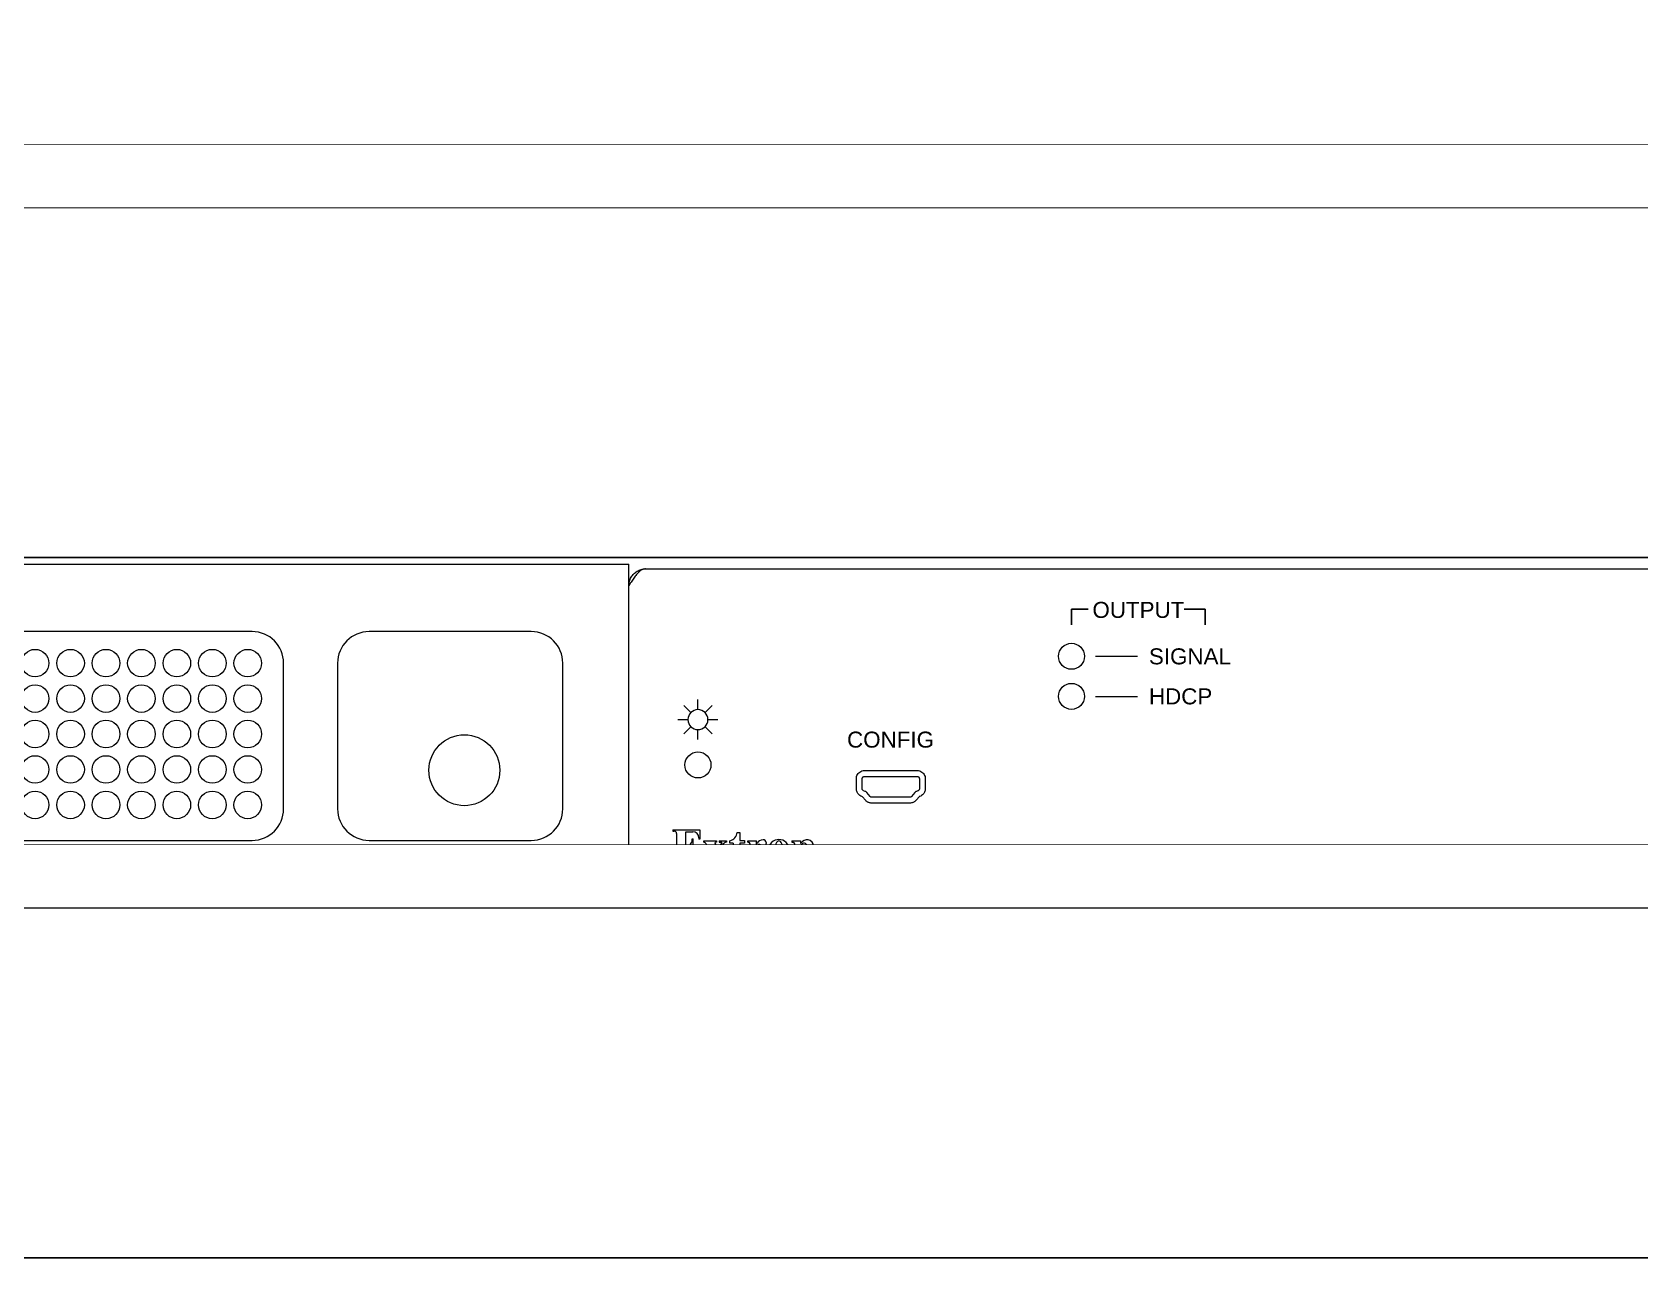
# Model space of a CAD drawing. Header units: millimetres. Extents: x -71336 to -33468, y -26189 to 22712.
# Drawn here: x -34373.5 to -34169.4, y -23058.5 to -22902.9 of the extents above; entities that cross this region are included whole.
import ezdxf
from ezdxf.enums import TextEntityAlignment as Align

# ---------------------------------------------------------------- set-up
doc = ezdxf.new("R2010")
doc.units = ezdxf.units.MM
doc.set_wipeout_variables(frame=1)
doc.layers.add('SC - Equipment', color=7, linetype='Continuous', lineweight=13)
doc.layers.add('SC - Rack Layout - U-guides and centreline', color=5, linetype='Continuous', lineweight=13, plot=False)
doc.styles.add('CAD_SALES', font='arial.ttf')

# ---------------------------------------------------------------- blocks, each defined once
blk = doc.blocks.new('*U256')
at = {"layer": 'SC - Rack Layout - U-guides and centreline', "ltscale": 5}
blk.add_lwpolyline([(-300, 0), (300, 0)], dxfattribs=at)
blk = doc.blocks.new('*U257')
at = {"layer": 'SC - Rack Layout - U-guides and centreline', "color": 0, "linetype": 'ByBlock', "lineweight": -2, "transparency": 16777216}
for p in [(0, 577.85), (0, 533.4), (0, 488.95), (0, 444.5)]:
    blk.add_blockref('*U256', p, dxfattribs=at)
blk = doc.blocks.new('1U BLANK PANEL - RACK LAYOUT')
blk.add_wipeout([(-241.3, 44.45), (241.3, 44.45), (241.3, 0), (-241.3, 0)])
at = {"layer": 'SC - Equipment'}
for p, q in [((-241.3, 44.45), (241.3, 44.45)), ((241.3, 0), (-241.3, 0))]:
    blk.add_line(p, q, dxfattribs=at)
blk = doc.blocks.new('*U281')
blk.add_blockref('1U BLANK PANEL - RACK LAYOUT', (0, -44.45))
blk = doc.blocks.new('2U SHELF - RACK LAYOUT')
at = {"lineweight": 0}
blk.add_wipeout([(-241.3, 88.9), (241.3, 88.9), (241.3, 0), (-241.3, 0)], dxfattribs=at)
at = {"layer": 'SC - Equipment', "flags": 128}
for points in [[(221.58, 7.95), (-221.52, 7.95)], [(222.42, 0), (-222.36, 0)]]:
    blk.add_lwpolyline(points, dxfattribs=at)
blk = doc.blocks.new('2u shelf')
at = {"ltscale": 5}
blk.add_blockref('2U SHELF - RACK LAYOUT', (0, 0), dxfattribs=at)
blk.add_wipeout([(-222.36, 0), (-222.36, 2.42), (-222.24, 2.44), (-222.11, 2.46), (-222.03, 2.49), (-221.97, 2.51), (-221.92, 2.53), (-221.87, 2.55), (-221.81, 2.59), (-221.73, 2.64), (-221.69, 2.67), (-221.66, 2.71), (-221.63, 2.74), (-221.61, 2.77), (-221.57, 2.85), (-221.55, 2.92), (-221.54, 2.98), (-221.53, 3.04), (-221.52, 3.1), (-221.52, 3.17), (-221.52, 3.26), (-221.52, 3.91), (-221.52, 7.95), (221.58, 7.95), (221.58, 3.16), (221.59, 3.09), (221.59, 3.04), (221.6, 2.99), (221.62, 2.92), (221.63, 2.87), (221.65, 2.82), (221.66, 2.78), (221.69, 2.74), (221.73, 2.7), (221.79, 2.64), (221.86, 2.6), (221.96, 2.54), (222.07, 2.5), (222.15, 2.47), (222.26, 2.45), (222.35, 2.43), (222.39, 2.43), (222.42, 2.42), (222.42, 0)])
blk = doc.blocks.new('QSC NV 32- H SIDE')
at = {"layer": 'SC - Equipment'}
for p, q in [((-110, 43.6), (110, 43.6)), ((110, 0), (110, 43.6)), ((62.15, 35.05), (-64.4, 35.05)), ((97.6, 35.05), (77, 35.05)), ((66.15, 12.55), (66.15, 31.05)), ((73, 31.05), (73, 12.55)), ((101.6, 12.55), (101.6, 31.05)), ((-64.4, 8.55), (62.15, 8.55)), ((77, 8.55), (97.6, 8.55)), ((-110, 0), (110, 0))]:
    blk.add_line(p, q, dxfattribs=at)
for centre, radius in [((34.6, 31.05), 1.75), ((39.1, 31.05), 1.75), ((43.6, 31.05), 1.75), ((48.1, 31.05), 1.75), ((52.6, 31.05), 1.75), ((57.1, 31.05), 1.75), ((61.6, 31.05), 1.75), ((34.6, 26.55), 1.75), ((39.1, 26.55), 1.75), ((43.6, 26.55), 1.75), ((48.1, 26.55), 1.75), ((52.6, 26.55), 1.75), ((57.1, 26.55), 1.75), ((61.6, 26.55), 1.75), ((34.6, 22.05), 1.75), ((39.1, 22.05), 1.75), ((43.6, 22.05), 1.75), ((48.1, 22.05), 1.75), ((52.6, 22.05), 1.75), ((57.1, 22.05), 1.75), ((61.6, 22.05), 1.75), ((89.1, 17.45), 4.5), ((34.6, 17.55), 1.75), ((39.1, 17.55), 1.75), ((43.6, 17.55), 1.75), ((48.1, 17.55), 1.75), ((52.6, 17.55), 1.75), ((57.1, 17.55), 1.75), ((61.6, 17.55), 1.75), ((34.6, 13.05), 1.75), ((39.1, 13.05), 1.75), ((43.6, 13.05), 1.75), ((48.1, 13.05), 1.75), ((52.6, 13.05), 1.75), ((57.1, 13.05), 1.75), ((61.6, 13.05), 1.75)]:
    blk.add_circle(centre, radius, dxfattribs=at)
for centre, start, end in [((62.15, 31.05), 0, 90), ((77, 31.05), 90, 180), ((97.6, 31.05), 0, 90), ((62.15, 12.55), 270, 0), ((77, 12.55), 180, 270), ((97.6, 12.55), 270, 0)]:
    blk.add_arc(centre, 4, start, end, dxfattribs=at)
blk = doc.blocks.new('1U RACK SHELF - RACK LAYOUT')
at = {"layer": 'SC - Equipment', "flags": 128}
for points in [[(221.58, 7.95), (-221.52, 7.95)], [(222.42, 0), (-222.36, 0)]]:
    blk.add_lwpolyline(points, dxfattribs=at)
blk.add_wipeout([(-222.36, 0), (-222.36, 2.42), (-222.28, 2.43), (-222.18, 2.45), (-222.07, 2.47), (-221.97, 2.51), (-221.89, 2.54), (-221.82, 2.58), (-221.77, 2.61), (-221.71, 2.66), (-221.68, 2.68), (-221.64, 2.73), (-221.62, 2.75), (-221.61, 2.77), (-221.58, 2.84), (-221.56, 2.91), (-221.54, 2.99), (-221.53, 3.07), (-221.52, 3.15), (-221.52, 3.32), (-221.52, 7.95), (221.58, 7.95), (221.58, 3.16), (221.59, 3.08), (221.59, 3.03), (221.6, 2.98), (221.61, 2.93), (221.63, 2.87), (221.64, 2.84), (221.65, 2.81), (221.66, 2.79), (221.67, 2.77), (221.73, 2.7), (221.77, 2.67), (221.82, 2.62), (221.89, 2.58), (221.98, 2.54), (222.06, 2.5), (222.15, 2.47), (222.28, 2.44), (222.38, 2.43), (222.42, 2.42), (222.42, 0)])
blk = doc.blocks.new('EXTRON FOX3 R 101')
at = {"ltscale": 5}
for p, q in [((-52.18, 37.9), (-54.31, 37.9)), ((-54.31, 37.9), (-54.31, 35.92)), ((-37.34, 37.9), (-39.99, 37.9)), ((-37.34, 35.92), (-37.34, 37.9))]:
    blk.add_line(p, q, dxfattribs=at)
at = {"layer": 'SC - Equipment', "flags": 128}
for points in [[(-109.21, 42.84), (-109.09, 42.89)], [(-109.09, 42.89), (-108.96, 42.93)], [(-108.96, 42.93), (-108.82, 42.96)], [(-108.85, 42.89), (-108.94, 42.84)], [(-108.76, 42.93), (-108.85, 42.89)], [(-108.82, 42.96), (-108.69, 42.98)], [(-108.68, 42.96), (-108.76, 42.93)], [(-108.69, 42.98), (-108.55, 43)], [(-108.59, 42.98), (-108.68, 42.96)], [(-108.5, 43), (-108.59, 42.98)], [(-108.55, 43), (-108.42, 43)], [(-108.42, 43), (-108.5, 43)], [(-108.42, 43), (108.42, 43)], [(-110.5, 41.05), (-110.48, 41.19)], [(-110.5, 40.92), (-110.5, 41.05)], [(-110.41, 41.05), (-110.5, 40.92)], [(-110.5, 0), (-110.5, 40.92)], [(-110.48, 41.19), (-110.46, 41.32)], [(-110.46, 41.32), (-110.43, 41.46)], [(-110.43, 41.46), (-110.39, 41.59)], [(-110.33, 41.19), (-110.41, 41.05)], [(-110.39, 41.59), (-110.34, 41.71)], [(-110.34, 41.71), (-110.29, 41.84)], [(-110.24, 41.32), (-110.33, 41.19)], [(-110.29, 41.84), (-110.22, 41.96)], [(-110.15, 41.46), (-110.24, 41.32)], [(-110.22, 41.96), (-110.15, 42.07)], [(-110.15, 42.07), (-110.07, 42.18)], [(-110.07, 41.59), (-110.15, 41.46)], [(-110.07, 42.18), (-109.98, 42.29)], [(-109.98, 41.72), (-110.07, 41.59)], [(-109.98, 42.29), (-109.89, 42.39)], [(-109.89, 41.84), (-109.98, 41.72)], [(-109.89, 42.39), (-109.79, 42.48)], [(-109.8, 41.96), (-109.89, 41.84)], [(-109.72, 42.08), (-109.8, 41.96)], [(-109.79, 42.48), (-109.69, 42.57)], [(-109.63, 42.19), (-109.72, 42.08)], [(-109.69, 42.57), (-109.57, 42.65)], [(-109.54, 42.29), (-109.63, 42.19)], [(-109.57, 42.65), (-109.46, 42.72)], [(-109.46, 42.39), (-109.54, 42.29)], [(-109.46, 42.72), (-109.34, 42.78)], [(-109.37, 42.48), (-109.46, 42.39)], [(-109.28, 42.57), (-109.37, 42.48)], [(-109.34, 42.78), (-109.21, 42.84)], [(-109.2, 42.65), (-109.28, 42.57)], [(-109.11, 42.72), (-109.2, 42.65)], [(-109.02, 42.79), (-109.11, 42.72)], [(-108.94, 42.84), (-109.02, 42.79)], [(-51.27, 31.91), (-45.93, 31.91)], [(-51.27, 26.83), (-45.93, 26.83)], [(-104.95, 9.87), (-101.49, 9.87)], [(-104.95, 9.87), (-104.95, 9.72)], [(-104.95, 9.72), (-104.76, 9.72)], [(-104.45, 9.41), (-104.45, 6)], [(-103.29, 7.85), (-103.29, 9.64)], [(-103.29, 9.64), (-102.39, 9.64)], [(-102.47, 8.72), (-102.34, 8.72)], [(-102.47, 8.62), (-102.47, 8.72)], [(-102.34, 6.71), (-102.34, 8.72)], [(-101.62, 8.86), (-101.62, 8.71)], [(-101.49, 8.71), (-101.62, 8.71)], [(-101.49, 9.87), (-101.49, 8.71)], [(-101, 8.48), (-99.37, 8.48)], [(-101, 8.3), (-101, 8.48)], [(-99.17, 7.56), (-99.57, 8.18)], [(-99.37, 8.32), (-99.49, 8.32)], [(-99.37, 8.48), (-99.37, 8.32)], [(-98.73, 8.17), (-99.17, 7.56)], [(-99.06, 8.48), (-98.13, 8.48)], [(-99.06, 8.48), (-99.06, 8.32)], [(-99.06, 8.32), (-98.81, 8.32)], [(-98.13, 8.48), (-98.13, 8.31)], [(-97.68, 8.2), (-97.68, 8.5)], [(-97.27, 8.2), (-97.68, 8.2)], [(-97.27, 8.2), (-97.27, 6)], [(-96.75, 9.56), (-96.42, 9.56)], [(-96.42, 9.56), (-96.42, 8.51)], [(-96.42, 8.51), (-95.82, 8.51)], [(-96.42, 8.2), (-96.42, 6.08)], [(-95.82, 8.2), (-96.42, 8.2)], [(-95.82, 8.51), (-95.82, 8.2)], [(-95.42, 8.32), (-95.42, 8.48)], [(-95.42, 8.48), (-95.11, 8.48)], [(-95.42, 8.32), (-95.34, 8.32)], [(-95.11, 8.48), (-94.31, 8.48)], [(-94.31, 8.05), (-94.31, 8.48)], [(-94.31, 8.05), (-94.24, 8.18)], [(-93.46, 8.63), (-93.46, 8.63)], [(-93.07, 8.27), (-93.06, 8.14)], [(-89.83, 8.48), (-88.7, 8.48)], [(-89.83, 8.48), (-89.83, 8.32)], [(-89.83, 8.32), (-89.69, 8.32)], [(-88.7, 8.48), (-88.7, 8.15)], [(-88.7, 8.15), (-88.65, 8.22)], [(-103.29, 7.85), (-103.24, 7.85)], [(-103.29, 7.63), (-103.29, 5.92)], [(-103.29, 7.63), (-103.24, 7.63)], [(-102.47, 6.85), (-102.47, 6.71)], [(-102.47, 6.71), (-102.34, 6.71)], [(-101.48, 5.53), (-101.26, 6.85)], [(-101.26, 6.85), (-101.38, 6.85)], [(-99.89, 6.86), (-100.64, 8.03)], [(-100.47, 6.02), (-99.89, 6.86)], [(-100.32, 5.83), (-99.76, 6.64)], [(-99.76, 6.64), (-99.25, 5.83)], [(-99.06, 7.38), (-98.61, 8)], [(-98.17, 5.97), (-99.06, 7.38)], [(-95.11, 5.92), (-95.11, 8.09)], [(-94.31, 7.52), (-94.31, 5.92)], [(-89.46, 5.92), (-89.46, 8.09)], [(-88.7, 7.91), (-88.56, 8.07)], [(-88.7, 7.91), (-88.7, 5.84)], [(-87.84, 5.81), (-87.84, 7.76)], [(-87.05, 7.79), (-87.05, 5.92)], [(-104.95, 5.69), (-104.76, 5.69)], [(-104.95, 5.53), (-104.95, 5.69)], [(-104.95, 5.53), (-101.48, 5.53)], [(-103.14, 5.76), (-102.62, 5.76)], [(-101, 5.69), (-101, 5.53)], [(-101, 5.53), (-100.07, 5.53)], [(-100.25, 5.69), (-100.07, 5.69)], [(-100.07, 5.69), (-100.07, 5.53)], [(-99.52, 5.69), (-99.32, 5.69)], [(-99.52, 5.69), (-99.52, 5.53)], [(-99.52, 5.53), (-97.82, 5.53)], [(-97.82, 5.53), (-97.82, 5.71)], [(-96.8, 5.53), (-96.57, 5.53)], [(-95.94, 6.07), (-96.07, 5.94)], [(-95.94, 6.07), (-95.79, 5.96)], [(-95.42, 5.69), (-95.34, 5.69)], [(-95.42, 5.69), (-95.42, 5.53)], [(-95.42, 5.53), (-94.31, 5.53)], [(-94.31, 5.53), (-93.91, 5.53)], [(-94.08, 5.69), (-93.91, 5.69)], [(-93.91, 5.53), (-93.91, 5.69)], [(-91.46, 5.44), (-91.46, 5.44)], [(-91.45, 5.61), (-91.45, 5.61)], [(-89.69, 5.69), (-89.83, 5.69)], [(-89.83, 5.69), (-89.83, 5.53)], [(-89.83, 5.53), (-88.49, 5.53)], [(-88.49, 5.69), (-88.55, 5.69)], [(-88.49, 5.53), (-88.49, 5.69)], [(-88, 5.53), (-88, 5.69)], [(-88, 5.69), (-87.96, 5.69)], [(-88, 5.53), (-86.65, 5.53)], [(-86.82, 5.69), (-86.65, 5.69)], [(-86.65, 5.69), (-86.65, 5.53)], [(-105.04, 3.96), (105.04, 3.96)], [(-110.5, 0), (110.5, 0)]]:
    blk.add_lwpolyline(points, dxfattribs=at)
at = {"layer": 'SC - Equipment', "ltscale": 0.5, "flags": 128}
for points in [[(-102.63, 24.77), (-103.53, 25.67)], [(-101.74, 25.14), (-101.74, 26.41)], [(-100.84, 24.77), (-99.94, 25.67)], [(-104.28, 23.87), (-103.01, 23.87)], [(-103.53, 22.07), (-102.63, 22.97)], [(-101.74, 21.33), (-101.74, 22.6)], [(-99.94, 22.07), (-100.84, 22.97)], [(-100.47, 23.87), (-99.2, 23.87)]]:
    blk.add_lwpolyline(points, dxfattribs=at)
for points in [[(-100.47, 23.87, 1), (-103.01, 23.87)], [(-103.01, 23.87, 1), (-100.47, 23.87)]]:
    blk.add_lwpolyline(points, format="xyb", dxfattribs=at)
at = {"layer": 'SC - Equipment'}
for points in [[(-81.63, 16.42), (-81.62, 16.51), (-81.6, 16.65), (-81.55, 16.78), (-81.49, 16.91), (-81.41, 17.02), (-81.32, 17.13), (-81.2, 17.22), (-81.08, 17.3), (-80.94, 17.36), (-80.78, 17.4), (-80.68, 17.41)], [(-81.63, 15.11), (-81.63, 16.42)], [(-80.88, 16.37), (-80.88, 16.41), (-80.87, 16.45), (-80.86, 16.49), (-80.84, 16.53), (-80.82, 16.56), (-80.79, 16.59), (-80.76, 16.61), (-80.73, 16.63), (-80.7, 16.65), (-80.66, 16.65), (-80.62, 16.66)], [(-80.88, 15.11), (-80.88, 16.37)], [(-80.69, 17.4), (-73.88, 17.41)], [(-80.62, 16.66), (-73.88, 16.66)], [(-73.88, 16.66), (-73.85, 16.65), (-73.81, 16.65), (-73.78, 16.63), (-73.74, 16.61), (-73.71, 16.59), (-73.69, 16.56), (-73.67, 16.53), (-73.65, 16.49), (-73.64, 16.45), (-73.63, 16.41), (-73.63, 16.37)], [(-73.82, 17.41), (-73.72, 17.4), (-73.57, 17.36), (-73.43, 17.3), (-73.3, 17.22), (-73.19, 17.13), (-73.1, 17.02), (-73.02, 16.91), (-72.96, 16.78), (-72.91, 16.65), (-72.88, 16.51), (-72.88, 16.42)], [(-73.63, 16.37), (-73.63, 15.11)], [(-72.88, 16.37), (-72.88, 15.11)], [(-80.95, 14.13), (-81.06, 14.17), (-81.17, 14.24), (-81.27, 14.31), (-81.35, 14.39), (-81.42, 14.48), (-81.49, 14.57), (-81.54, 14.67), (-81.58, 14.78), (-81.61, 14.89), (-81.63, 15), (-81.63, 15.08)], [(-80.7, 14.84), (-80.73, 14.85), (-80.75, 14.86), (-80.78, 14.88), (-80.8, 14.9), (-80.82, 14.93), (-80.84, 14.95), (-80.85, 14.98), (-80.87, 15.01), (-80.87, 15.05), (-80.88, 15.08), (-80.88, 15.11)], [(-80.52, 14.77), (-80.7, 14.84)], [(-80.29, 14.61), (-80.31, 14.63), (-80.33, 14.65), (-80.34, 14.67), (-80.36, 14.68), (-80.39, 14.7), (-80.41, 14.72), (-80.43, 14.73), (-80.46, 14.74), (-80.48, 14.75), (-80.5, 14.76), (-80.52, 14.77)], [(-79.89, 14.13), (-80.29, 14.61)], [(-74.21, 14.61), (-74.61, 14.13)], [(-73.99, 14.77), (-74.01, 14.76), (-74.03, 14.75), (-74.05, 14.74), (-74.07, 14.73), (-74.1, 14.72), (-74.12, 14.7), (-74.14, 14.68), (-74.16, 14.67), (-74.18, 14.65), (-74.2, 14.63), (-74.21, 14.61)], [(-73.81, 14.84), (-73.99, 14.77)], [(-73.63, 15.11), (-73.63, 15.08), (-73.63, 15.05), (-73.64, 15.01), (-73.65, 14.98), (-73.67, 14.95), (-73.69, 14.93), (-73.71, 14.9), (-73.73, 14.88), (-73.75, 14.86), (-73.78, 14.85), (-73.81, 14.84)], [(-72.88, 15.08), (-72.88, 15), (-72.9, 14.89), (-72.93, 14.78), (-72.97, 14.67), (-73.02, 14.57), (-73.08, 14.48), (-73.15, 14.39), (-73.24, 14.31), (-73.34, 14.24), (-73.45, 14.17), (-73.64, 14.12)], [(-80.83, 14.09), (-80.95, 14.13)], [(-80.47, 13.65), (-80.83, 14.09)], [(-79.71, 13.28), (-79.77, 13.28), (-79.87, 13.3), (-79.96, 13.32), (-80.04, 13.34), (-80.11, 13.37), (-80.18, 13.4), (-80.24, 13.44), (-80.31, 13.49), (-80.37, 13.54), (-80.43, 13.6), (-80.47, 13.64)], [(-79.7, 14.03), (-79.72, 14.03), (-79.74, 14.04), (-79.76, 14.04), (-79.78, 14.05), (-79.8, 14.05), (-79.82, 14.06), (-79.84, 14.07), (-79.85, 14.09), (-79.87, 14.1), (-79.88, 14.11), (-79.89, 14.13)], [(-74.8, 14.03), (-79.7, 14.03)], [(-74.8, 13.28), (-79.7, 13.28)], [(-74.8, 13.28), (-79.7, 13.28)], [(-74.61, 14.13), (-74.62, 14.11), (-74.64, 14.1), (-74.65, 14.09), (-74.67, 14.07), (-74.69, 14.06), (-74.71, 14.05), (-74.73, 14.05), (-74.75, 14.04), (-74.77, 14.04), (-74.78, 14.03), (-74.8, 14.03)], [(-74.04, 13.64), (-74.07, 13.6), (-74.14, 13.54), (-74.2, 13.49), (-74.27, 13.44), (-74.33, 13.4), (-74.4, 13.37), (-74.47, 13.34), (-74.55, 13.31), (-74.64, 13.3), (-74.74, 13.28), (-74.8, 13.28)], [(-73.63, 14.13), (-74.03, 13.65)]]:
    blk.add_lwpolyline(points, dxfattribs=at)
at = {"layer": 'SC - Equipment', "flags": 128}
for points in [[(-104.45, 9.41, 0.414159), (-104.76, 9.72)], [(-103.24, 7.85, 0.414235), (-102.47, 8.62)], [(-101.62, 8.86, 0.414205), (-102.39, 9.64)], [(-100.64, 8.03, 0.186112), (-101, 8.3)], [(-99.49, 8.32, 0.590655), (-99.57, 8.18)], [(-98.73, 8.17, 0.610017), (-98.81, 8.32)], [(-98.13, 8.31, 0.191567), (-98.61, 8)], [(-97.68, 8.5, 0.311041), (-96.75, 9.56)], [(-95.11, 8.09, 0.414149), (-95.34, 8.32)], [(-93.47, 8.63, 0.242494), (-94.24, 8.18)], [(-93.07, 8.27, 0.382487), (-93.47, 8.63)], [(-91.94, 8.56, 0.186415), (-92.69, 7.85)], [(-90.97, 8.56, 0.197602), (-91.94, 8.56)], [(-91.65, 8.4, 0.195556), (-91.94, 7.77)], [(-91.26, 8.4, 0.390611), (-91.65, 8.4)], [(-90.96, 7.77, 0.108255), (-91.26, 8.4)], [(-90.23, 7.85, 0.171473), (-90.97, 8.56)], [(-89.46, 8.09, 0.414149), (-89.69, 8.32)], [(-87.76, 8.63, 0.233054), (-88.65, 8.22)], [(-87.84, 7.76, 0.629393), (-88.56, 8.07)], [(-87.05, 7.79, 0.359119), (-87.76, 8.63)], [(-102.47, 6.85, 0.414205), (-103.24, 7.63)], [(-102.62, 5.76, 0.37796), (-101.38, 6.85)], [(-94.02, 8.02, 0.260633), (-94.31, 7.52)], [(-93.8, 7.96, 0.388396), (-94.02, 8.02)], [(-93.8, 7.96, 0.121449), (-93.65, 7.76)], [(-93.65, 7.76, 0.493686), (-93.06, 8.14)], [(-92.69, 7.85, 0.160135), (-92.86, 6.77)], [(-92.86, 6.77, 0.160135), (-92.37, 5.82)], [(-91.94, 7.77, 0.077461), (-92.01, 6.8)], [(-92.01, 6.8, 0.077461), (-91.82, 5.95)], [(-91.09, 5.95, 0.108255), (-90.89, 6.8)], [(-90.89, 6.8, 0.069616), (-90.96, 7.77)], [(-90.55, 5.82, 0.171473), (-90.06, 6.77)], [(-90.06, 6.77, 0.156051), (-90.23, 7.85)], [(-104.76, 5.69, 0.414209), (-104.45, 6)], [(-103.29, 5.92, 0.414165), (-103.14, 5.76)], [(-101, 5.69, 0.207748), (-100.47, 6.02)], [(-100.32, 5.83, 0.60467), (-100.25, 5.69)], [(-99.32, 5.69, 0.59066), (-99.25, 5.83)], [(-98.17, 5.97, 0.186077), (-97.82, 5.71)], [(-97.27, 6, 0.41697), (-96.8, 5.53)], [(-96.57, 5.53, 0.257563), (-95.79, 5.96)], [(-96.42, 6.08, 0.674103), (-96.07, 5.94)], [(-95.34, 5.69, 0.414248), (-95.11, 5.92)], [(-94.31, 5.92, 0.414236), (-94.08, 5.69)], [(-92.37, 5.82, 0.186415), (-91.46, 5.44)], [(-91.82, 5.95, 0.195556), (-91.45, 5.61)], [(-91.46, 5.44, 0.197602), (-90.55, 5.82)], [(-91.45, 5.61, 0.390611), (-91.09, 5.95)], [(-89.69, 5.69, 0.414248), (-89.46, 5.92)], [(-88.7, 5.84, 0.414283), (-88.55, 5.69)], [(-87.96, 5.69, 0.414255), (-87.84, 5.81)], [(-87.05, 5.92, 0.414231), (-86.82, 5.69)]]:
    blk.add_lwpolyline(points, format="xyb", dxfattribs=at)
at = {"layer": 'SC - Equipment'}
for centre in [(-54.31, 31.91), (-54.31, 26.83), (-101.74, 18.12)]:
    blk.add_circle(centre, 1.65, dxfattribs=at)
at = {"layer": 'SC - Equipment', "style": 'CAD_SALES'}
for s, p in [('OUTPUT', (-45.82, 36.79)), ('CONFIG', (-77.29, 20.32))]:
    blk.add_text(s, height=2.032, dxfattribs=at).set_placement(p, align=Align.CENTER)
for s, p in [('SIGNAL', (-44.48, 30.89)), ('HDCP', (-44.48, 25.81))]:
    blk.add_text(s, height=2.032, dxfattribs=at).set_placement(p)

msp = doc.modelspace()

# ---------------------------------------------------------------- block references
at = {"ltscale": 5}
msp.add_blockref('QSC NV 32- H SIDE', (-34407.756, -23014.09), dxfattribs=at)
msp.add_blockref('EXTRON FOX3 R 101', (-34187.256, -23014.087))
at = {"layer": 'SC - Rack Layout - U-guides and centreline'}
msp.add_blockref('*U257', (-34297.756, -23503.04), dxfattribs=at)

# ---------------------------------------------------------------- next in the draw order: block references
at = {"layer": 'SC - Equipment'}
msp.add_blockref('*U281', (-34297.756, -22925.19), dxfattribs=at)

# ---------------------------------------------------------------- next in the draw order: block references
for name, p in [('2u shelf', (-34297.756, -22925.19)), ('1U RACK SHELF - RACK LAYOUT', (-34297.305, -23014.088))]:
    msp.add_blockref(name, p)

# ---------------------------------------------------------------- next in the draw order: block references
msp.add_blockref('*U281', (-34297.756, -23014.09), dxfattribs=at)

doc.saveas('drawing.dxf')
